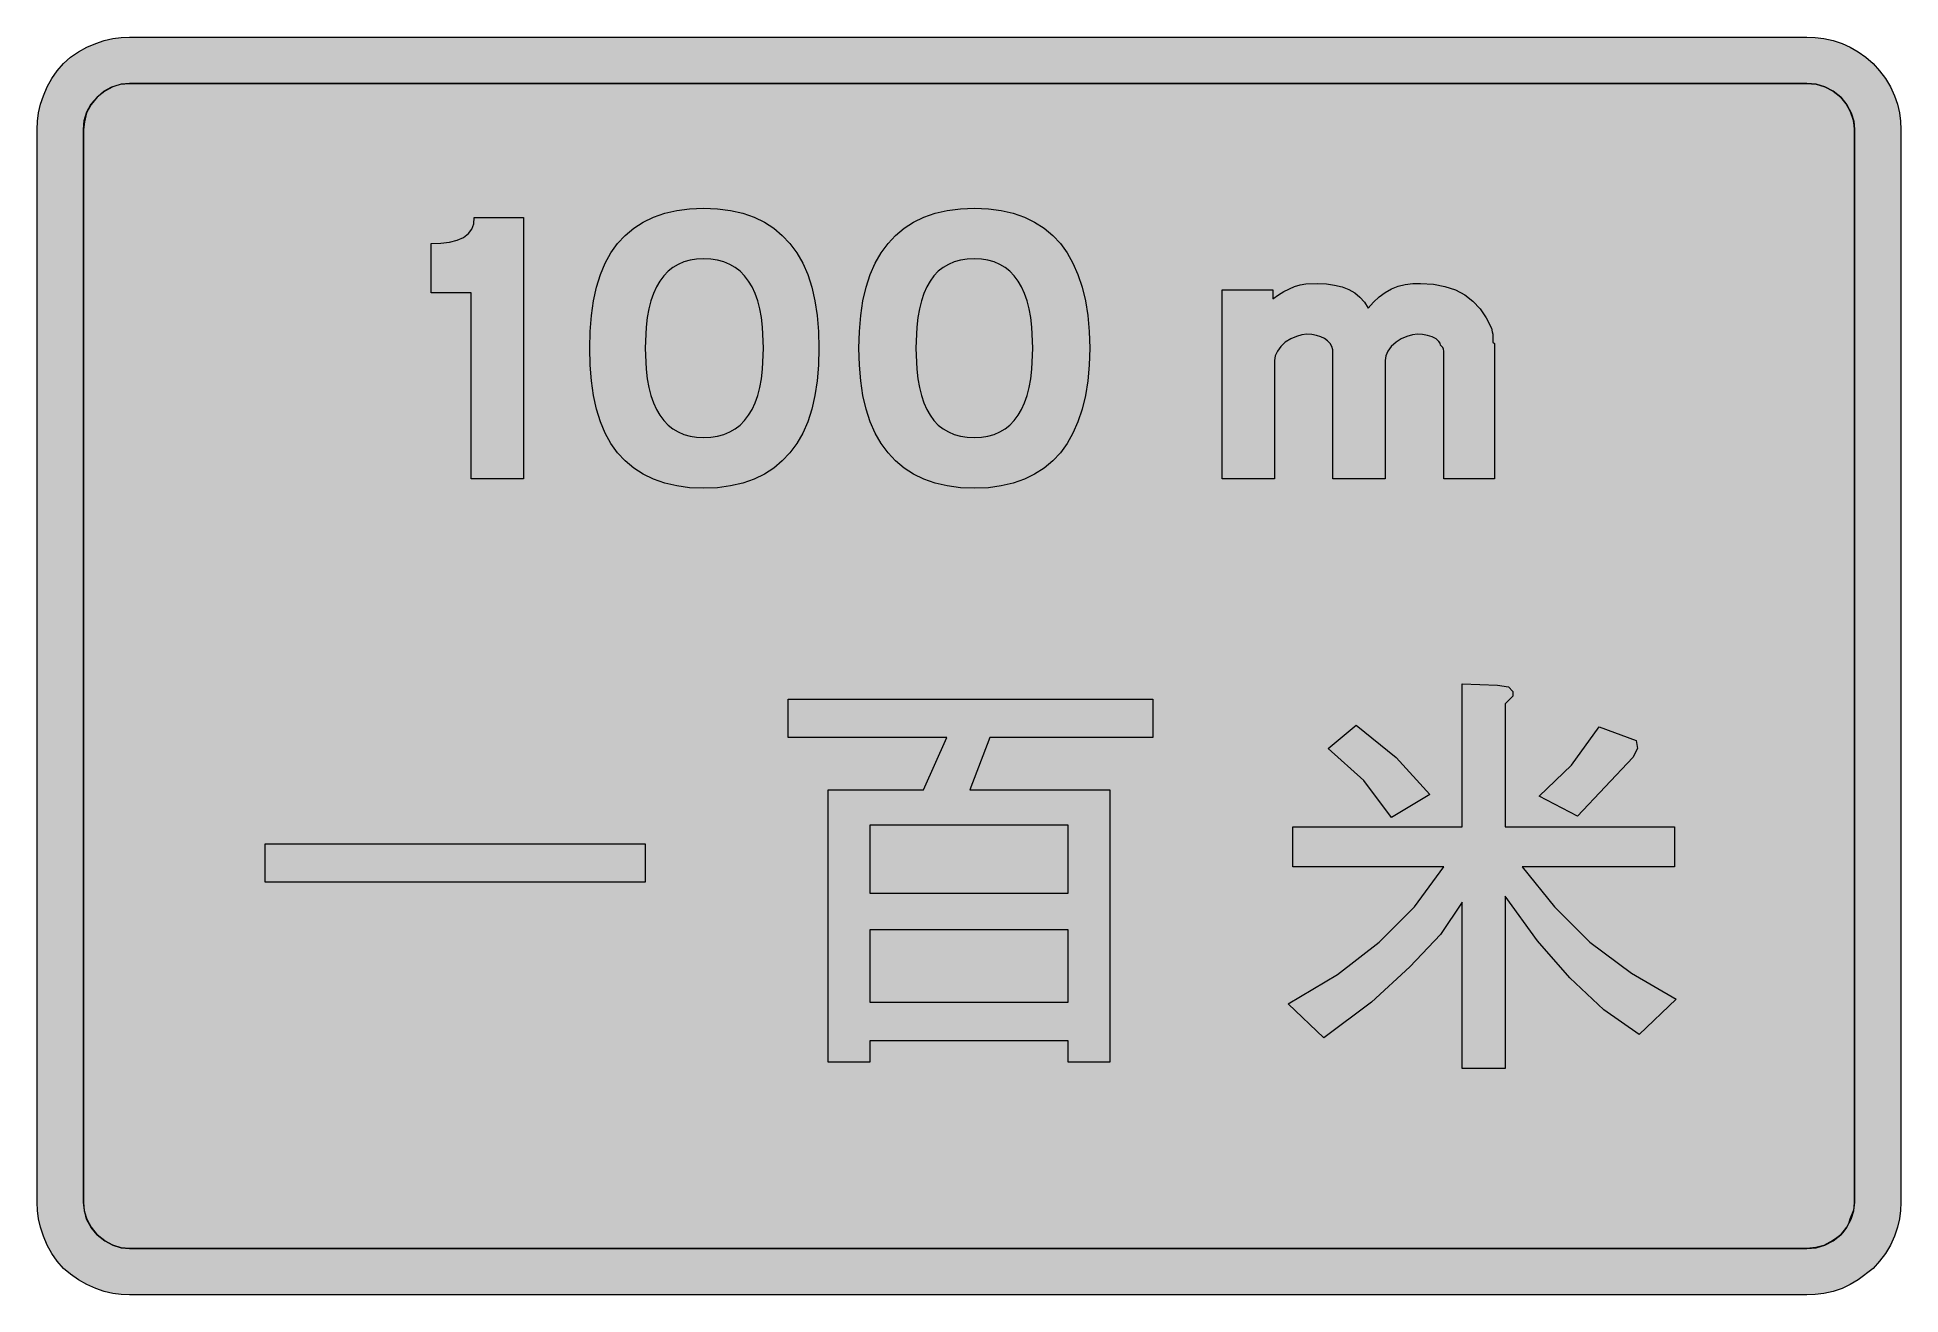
# Model space of a CAD drawing. Header units: metres. Extents: x 103 to 466, y 14 to 260.
import ezdxf

# ---------------------------------------------------------------- set-up
doc = ezdxf.new("R2010")
doc.units = ezdxf.units.M
doc.layers.add('FILL_BLACK_000000', color=7, linetype='Continuous', true_color=0x000000)
doc.layers.add('FILL_WHITE_FFFFFF', color=7, linetype='Continuous', true_color=0xffffff)

msp = doc.modelspace()

# ---------------------------------------------------------------- hatches: boundary and pattern name
at = {"layer": 'FILL_BLACK_000000', "true_color": 0x000000}
h = msp.add_hatch(color=7, dxfattribs=at)
h.dxf.hatch_style = 1
h.paths.add_polyline_path([(450.91, 259.3), (452.67, 258.93), (454.47, 258.36), (456.04, 257.62), (457.58, 256.75), (459.07, 255.7), (460.47, 254.46), (461.76, 253.05), (462.91, 251.53), (463.89, 249.9), (464.67, 248.16), (465.24, 246.54), (465.61, 244.86), (465.81, 243.18), (465.87, 241.56), (465.87, 32.46), (465.81, 30.88), (465.61, 29.27), (465.24, 27.61), (464.67, 25.86), (463.89, 24.12), (462.91, 22.48), (461.76, 20.97), (460.47, 19.56), (457.58, 17.38), (456.04, 16.44), (454.47, 15.66), (452.67, 15.09), (450.91, 14.72), (449.2, 14.52), (447.57, 14.46), (120.57, 14.46), (118.95, 14.52), (117.27, 14.72), (115.59, 15.09), (113.97, 15.66), (112.23, 16.44), (110.6, 17.38), (109.08, 18.44), (107.67, 19.56), (106.43, 20.97), (105.38, 22.48), (104.51, 24.12), (103.77, 25.86), (103.2, 27.61), (102.83, 29.27), (102.63, 30.88), (102.57, 32.46), (102.57, 241.56), (102.63, 243.18), (102.83, 244.86), (103.2, 246.54), (103.77, 248.16), (104.51, 249.9), (105.38, 251.53), (106.43, 253.05), (107.67, 254.46), (109.08, 255.7), (110.6, 256.75), (112.23, 257.62), (113.97, 258.36), (115.59, 258.93), (117.27, 259.3), (118.95, 259.5), (120.57, 259.56), (447.57, 259.56), (449.2, 259.5), (450.91, 259.3)])
h.paths.add_polyline_path([(118.95, 250.39), (117.31, 249.88), (115.72, 249.04), (114.27, 247.86), (113.11, 246.47), (112.17, 244.86), (111.76, 243.1), (111.57, 241.56), (111.57, 32.46), (111.74, 30.84), (112.25, 29.2), (113.09, 27.61), (114.27, 26.16), (115.72, 24.98), (117.31, 24.13), (118.95, 23.63), (120.57, 23.46), (447.57, 23.46), (449.36, 23.63), (451.1, 24.13), (452.72, 24.98), (454.17, 26.16), (455.35, 27.61), (456.2, 29.2), (456.7, 30.84), (456.87, 32.46), (456.87, 241.56), (456.82, 242.46), (456.66, 243.35), (456.08, 245.05), (455.22, 246.58), (454.17, 247.86), (452.72, 249.04), (451.1, 249.88), (449.36, 250.39), (447.57, 250.56), (120.57, 250.56), (118.95, 250.39)], flags=16)
h = msp.add_hatch(color=7, dxfattribs=at)
h.dxf.hatch_style = 1
h.paths.add_polyline_path([(254.63, 192.61), (254.19, 189.74), (253.58, 187.07), (252.79, 184.62), (251.81, 182.38), (250.63, 180.36), (249.27, 178.56), (247.82, 176.97), (246.18, 175.58), (244.35, 174.4), (242.33, 173.42), (240.13, 172.66), (237.75, 172.11), (235.2, 171.77), (232.47, 171.66), (229.75, 171.77), (227.23, 172.11), (224.89, 172.66), (222.72, 173.42), (220.72, 174.4), (218.89, 175.58), (217.2, 176.97), (215.67, 178.56), (214.4, 180.36), (213.31, 182.38), (212.38, 184.62), (211.62, 187.07), (211.03, 189.74), (210.61, 192.61), (210.35, 195.68), (210.27, 198.96), (210.35, 202.24), (210.61, 205.31), (211.03, 208.18), (211.62, 210.85), (212.38, 213.3), (213.31, 215.54), (214.4, 217.56), (215.67, 219.36), (217.2, 220.95), (218.89, 222.34), (220.72, 223.52), (222.72, 224.5), (224.89, 225.26), (227.23, 225.81), (229.75, 226.15), (232.47, 226.26), (235.2, 226.15), (237.75, 225.81), (240.13, 225.26), (242.33, 224.5), (244.35, 223.52), (246.18, 222.34), (247.82, 220.95), (249.27, 219.36), (250.63, 217.56), (251.81, 215.54), (252.79, 213.3), (253.58, 210.85), (254.19, 208.18), (254.63, 205.31), (254.89, 202.24), (254.97, 198.96), (254.89, 195.68), (254.63, 192.61)])
h.paths.add_polyline_path([(243.76, 204.91), (243.44, 206.61), (243.03, 208.18), (242.52, 209.61), (241.93, 210.9), (241.25, 212.05), (240.47, 213.06), (239.6, 213.94), (238.64, 214.68), (237.59, 215.29), (236.45, 215.76), (235.21, 216.09), (233.89, 216.29), (232.47, 216.36), (231.11, 216.29), (229.83, 216.09), (228.63, 215.76), (227.52, 215.29), (226.5, 214.68), (225.57, 213.94), (224.72, 213.06), (223.96, 212.05), (223.28, 210.9), (222.7, 209.61), (222.2, 208.18), (221.8, 206.61), (221.48, 204.91), (221.25, 203.07), (221.07, 198.96), (221.25, 194.85), (221.48, 193.01), (221.8, 191.31), (222.2, 189.74), (222.7, 188.31), (223.28, 187.02), (223.96, 185.87), (224.72, 184.86), (225.57, 183.98), (226.5, 183.24), (227.52, 182.63), (228.63, 182.16), (229.83, 181.83), (231.11, 181.63), (232.47, 181.56), (233.89, 181.63), (235.21, 181.83), (236.45, 182.16), (237.59, 182.63), (238.64, 183.24), (239.6, 183.98), (240.47, 184.86), (241.25, 185.87), (241.93, 187.02), (242.52, 188.31), (243.03, 189.74), (243.44, 191.31), (243.76, 193.01), (243.99, 194.85), (244.17, 198.96), (243.99, 203.07), (243.76, 204.91)], flags=16)
h = msp.add_hatch(color=7, dxfattribs=at)
h.dxf.hatch_style = 1
h.paths.add_polyline_path([(307.39, 192.61), (306.92, 189.74), (306.27, 187.07), (305.46, 184.62), (304.48, 182.38), (303.35, 180.36), (302.07, 178.56), (300.54, 176.97), (298.85, 175.58), (297.02, 174.4), (295.02, 173.42), (292.85, 172.66), (290.51, 172.11), (287.99, 171.77), (285.27, 171.66), (282.54, 171.77), (279.99, 172.11), (277.61, 172.66), (275.41, 173.42), (273.39, 174.4), (271.56, 175.58), (269.92, 176.97), (268.47, 178.56), (267.11, 180.36), (265.93, 182.38), (264.95, 184.62), (264.16, 187.07), (263.55, 189.74), (263.11, 192.61), (262.85, 195.68), (262.77, 198.96), (262.85, 202.24), (263.11, 205.31), (263.55, 208.18), (264.16, 210.85), (264.95, 213.3), (265.93, 215.54), (267.11, 217.56), (268.47, 219.36), (269.92, 220.95), (271.56, 222.34), (273.39, 223.52), (275.41, 224.5), (277.61, 225.26), (279.99, 225.81), (282.54, 226.15), (285.27, 226.26), (287.99, 226.15), (290.51, 225.81), (292.85, 225.26), (295.02, 224.5), (297.02, 223.52), (298.85, 222.34), (300.54, 220.95), (302.07, 219.36), (303.35, 217.56), (304.48, 215.54), (305.46, 213.3), (306.27, 210.85), (306.92, 208.18), (307.39, 205.31), (307.67, 202.24), (307.77, 198.96), (307.67, 195.68), (307.39, 192.61)])
h.paths.add_polyline_path([(296.26, 204.91), (295.94, 206.61), (295.54, 208.18), (295.04, 209.61), (294.46, 210.9), (293.78, 212.05), (293.02, 213.06), (292.17, 213.94), (291.24, 214.68), (290.22, 215.29), (289.11, 215.76), (287.91, 216.09), (286.63, 216.29), (285.27, 216.36), (283.86, 216.29), (282.54, 216.09), (281.32, 215.76), (280.2, 215.29), (279.17, 214.68), (278.24, 213.94), (277.39, 213.06), (276.65, 212.05), (275.99, 210.9), (275.42, 209.61), (274.94, 208.18), (274.55, 206.61), (274.25, 204.91), (274.04, 203.07), (273.87, 198.96), (274.04, 194.85), (274.25, 193.01), (274.55, 191.31), (274.94, 189.74), (275.42, 188.31), (275.99, 187.02), (276.65, 185.87), (277.39, 184.86), (278.24, 183.98), (279.17, 183.24), (280.2, 182.63), (281.32, 182.16), (282.54, 181.83), (283.86, 181.63), (285.27, 181.56), (286.63, 181.63), (287.91, 181.83), (289.11, 182.16), (290.22, 182.63), (291.24, 183.24), (292.17, 183.98), (293.02, 184.86), (293.78, 185.87), (294.46, 187.02), (295.04, 188.31), (295.54, 189.74), (295.94, 191.31), (296.26, 193.01), (296.49, 194.85), (296.67, 198.96), (296.49, 203.07), (296.26, 204.91)], flags=16)
h = msp.add_hatch(color=7, dxfattribs=at)
h.dxf.hatch_style = 1
h.paths.add_polyline_path([(197.37, 173.46), (187.17, 173.46), (187.17, 209.76), (179.37, 209.76), (179.37, 219.36), (181.28, 219.42), (182.97, 219.62), (184.43, 219.99), (185.67, 220.56), (186.63, 221.3), (187.28, 222.17), (187.65, 223.22), (187.77, 224.46), (197.37, 224.46), (197.37, 173.46)])
h = msp.add_hatch(color=7, dxfattribs=at)
h.dxf.hatch_style = 1
h.paths.add_polyline_path([(370.68, 201.55), (369.57, 201.25), (368.46, 200.77), (367.47, 200.16), (366.51, 199.26), (365.86, 198.36), (365.49, 197.46), (365.37, 196.56), (365.37, 196.26), (365.37, 173.46), (355.17, 173.46), (355.17, 198.66), (354.98, 199.31), (354.63, 199.89), (354.14, 200.4), (353.52, 200.83), (352.79, 201.19), (351.96, 201.44), (351.05, 201.6), (350.07, 201.66), (349.12, 201.55), (348.08, 201.25), (346.99, 200.77), (345.87, 200.16), (345.04, 199.26), (344.37, 198.36), (343.93, 197.46), (343.77, 196.56), (343.77, 196.26), (343.77, 173.46), (333.57, 173.46), (333.57, 210.36), (343.47, 210.36), (343.47, 208.56), (344.55, 209.36), (345.57, 209.98), (347.67, 210.96), (348.8, 211.31), (349.92, 211.48), (352.17, 211.56), (353.9, 211.49), (355.49, 211.27), (356.94, 210.91), (358.25, 210.4), (359.41, 209.73), (360.44, 208.9), (361.32, 207.91), (362.07, 206.76), (363.11, 207.93), (364.21, 208.94), (365.38, 209.81), (366.61, 210.51), (367.91, 211.04), (369.28, 211.4), (370.74, 211.58), (372.27, 211.56), (374.75, 211.42), (377, 211), (379.04, 210.31), (380.86, 209.35), (382.47, 208.12), (383.87, 206.62), (385.07, 204.87), (386.07, 202.86), (386.22, 202.15), (386.37, 201.66), (386.37, 200.16), (386.67, 199.86), (386.67, 173.46), (376.77, 173.46), (376.77, 198.36), (376.72, 198.76), (376.58, 199.07), (376.17, 199.56), (376.07, 199.96), (375.83, 200.27), (375.27, 200.76), (374.5, 201.15), (373.58, 201.43), (372.61, 201.6), (371.67, 201.66), (370.68, 201.55)])
h = msp.add_hatch(color=7, dxfattribs=at)
h.dxf.hatch_style = 1
h.paths.add_polyline_path([(347.37, 105.66), (380.37, 105.66), (380.37, 133.56), (387.27, 133.26), (389.37, 132.96), (390.27, 132.06), (390.27, 131.16), (388.77, 129.66), (388.77, 105.66), (421.77, 105.66), (421.77, 97.86), (392.07, 97.86), (398.37, 90.06), (405.27, 83.16), (413.37, 77.16), (422.07, 72.06), (414.87, 65.16), (407.97, 69.96), (401.37, 76.26), (395.07, 83.46), (388.77, 92.16), (388.77, 58.56), (380.37, 58.56), (380.37, 90.96), (376.17, 84.66), (370.17, 78.36), (362.67, 71.46), (353.37, 64.56), (346.47, 71.16), (356.07, 76.86), (364.17, 83.16), (371.07, 90.06), (376.77, 97.86), (347.37, 97.86), (347.37, 105.66)])
h = msp.add_hatch(color=7, dxfattribs=at)
h.dxf.hatch_style = 1
h.paths.add_polyline_path([(320.07, 123.06), (288.27, 123.06), (284.37, 112.86), (311.67, 112.86), (311.67, 59.76), (303.57, 59.76), (303.57, 63.96), (264.87, 63.96), (264.87, 59.76), (256.77, 59.76), (256.77, 112.86), (275.37, 112.86), (279.87, 123.06), (248.97, 123.06), (248.97, 130.56), (320.07, 130.56), (320.07, 123.06)])
h.paths.add_polyline_path([(264.87, 105.96), (264.87, 92.76), (303.57, 92.76), (303.57, 105.96), (264.87, 105.96)], flags=16)
h.paths.add_polyline_path([(303.57, 85.56), (264.87, 85.56), (264.87, 71.46), (303.57, 71.46), (303.57, 85.56)], flags=16)
h = msp.add_hatch(color=7, dxfattribs=at)
h.dxf.hatch_style = 1
h.paths.add_polyline_path([(367.47, 119.16), (374.07, 111.96), (366.57, 107.46), (361.17, 114.66), (354.27, 120.96), (359.67, 125.46), (367.47, 119.16)])
h = msp.add_hatch(color=7, dxfattribs=at)
h.dxf.hatch_style = 1
h.paths.add_polyline_path([(401.67, 117.66), (407.07, 125.16), (414.27, 122.46), (414.57, 120.96), (413.67, 119.16), (402.87, 107.76), (395.37, 111.66), (401.67, 117.66)])
h = msp.add_hatch(color=7, dxfattribs=at)
h.dxf.hatch_style = 1
h.paths.add_polyline_path([(221.07, 102.36), (221.07, 94.86), (146.97, 94.86), (146.97, 102.36), (221.07, 102.36)])
at = {"layer": 'FILL_WHITE_FFFFFF', "true_color": 0xffffff}
h = msp.add_hatch(color=7, dxfattribs=at)
h.dxf.hatch_style = 1
h.paths.add_polyline_path([(447.57, 250.56), (449.36, 250.39), (451.1, 249.88), (452.72, 249.04), (454.17, 247.86), (455.35, 246.41), (456.2, 244.82), (456.7, 243.18), (456.87, 241.56), (456.87, 32.46), (456.65, 30.92), (455.97, 29.16), (455.69, 28.31), (455.3, 27.55), (454.79, 26.84), (454.17, 26.16), (453.44, 25.54), (452.63, 25), (450.87, 24.06), (449.33, 23.65), (447.57, 23.46), (120.57, 23.46), (118.95, 23.63), (117.31, 24.13), (115.72, 24.98), (114.27, 26.16), (113.11, 27.55), (112.17, 29.16), (111.76, 30.92), (111.57, 32.46), (111.57, 241.56), (111.74, 243.35), (112.25, 245.05), (113.09, 246.58), (113.64, 247.26), (114.27, 247.86), (114.87, 248.49), (115.55, 249.04), (117.08, 249.88), (118.78, 250.39), (120.57, 250.56), (447.57, 250.56)])

# ---------------------------------------------------------------- linework, layer by layer
at = {"layer": 'FILL_BLACK_000000', "lineweight": 0, "true_color": 0x000000}
for points in [[(450.91, 259.3), (452.67, 258.93), (454.47, 258.36), (456.04, 257.62), (457.58, 256.75), (459.07, 255.7), (460.47, 254.46), (461.76, 253.05), (462.91, 251.53), (463.89, 249.9), (464.67, 248.16), (465.24, 246.54), (465.61, 244.86), (465.81, 243.18), (465.87, 241.56), (465.87, 32.46), (465.81, 30.88), (465.61, 29.27), (465.24, 27.61), (464.67, 25.86), (463.89, 24.12), (462.91, 22.48), (461.76, 20.97), (460.47, 19.56), (457.58, 17.38), (456.04, 16.44), (454.47, 15.66), (452.67, 15.09), (450.91, 14.72), (449.2, 14.52), (447.57, 14.46), (120.57, 14.46), (118.95, 14.52), (117.27, 14.72), (115.59, 15.09), (113.97, 15.66), (112.23, 16.44), (110.6, 17.38), (109.08, 18.44), (107.67, 19.56), (106.43, 20.97), (105.38, 22.48), (104.51, 24.12), (103.77, 25.86), (103.2, 27.61), (102.83, 29.27), (102.63, 30.88), (102.57, 32.46), (102.57, 241.56), (102.63, 243.18), (102.83, 244.86), (103.2, 246.54), (103.77, 248.16), (104.51, 249.9), (105.38, 251.53), (106.43, 253.05), (107.67, 254.46), (109.08, 255.7), (110.6, 256.75), (112.23, 257.62), (113.97, 258.36), (115.59, 258.93), (117.27, 259.3), (118.95, 259.5), (120.57, 259.56), (447.57, 259.56), (449.2, 259.5)], [(118.95, 250.39), (117.31, 249.88), (115.72, 249.04), (114.27, 247.86), (113.11, 246.47), (112.17, 244.86), (111.76, 243.1), (111.57, 241.56), (111.57, 32.46), (111.74, 30.84), (112.25, 29.2), (113.09, 27.61), (114.27, 26.16), (115.72, 24.98), (117.31, 24.13), (118.95, 23.63), (120.57, 23.46), (447.57, 23.46), (449.36, 23.63), (451.1, 24.13), (452.72, 24.98), (454.17, 26.16), (455.35, 27.61), (456.2, 29.2), (456.7, 30.84), (456.87, 32.46), (456.87, 241.56), (456.82, 242.46), (456.66, 243.35), (456.08, 245.05), (455.22, 246.58), (454.17, 247.86), (452.72, 249.04), (451.1, 249.88), (449.36, 250.39), (447.57, 250.56), (120.57, 250.56)], [(254.63, 192.61), (254.19, 189.74), (253.58, 187.07), (252.79, 184.62), (251.81, 182.38), (250.63, 180.36), (249.27, 178.56), (247.82, 176.97), (246.18, 175.58), (244.35, 174.4), (242.33, 173.42), (240.13, 172.66), (237.75, 172.11), (235.2, 171.77), (232.47, 171.66), (229.75, 171.77), (227.23, 172.11), (224.89, 172.66), (222.72, 173.42), (220.72, 174.4), (218.89, 175.58), (217.2, 176.97), (215.67, 178.56), (214.4, 180.36), (213.31, 182.38), (212.38, 184.62), (211.62, 187.07), (211.03, 189.74), (210.61, 192.61), (210.35, 195.68), (210.27, 198.96), (210.35, 202.24), (210.61, 205.31), (211.03, 208.18), (211.62, 210.85), (212.38, 213.3), (213.31, 215.54), (214.4, 217.56), (215.67, 219.36), (217.2, 220.95), (218.89, 222.34), (220.72, 223.52), (222.72, 224.5), (224.89, 225.26), (227.23, 225.81), (229.75, 226.15), (232.47, 226.26), (235.2, 226.15), (237.75, 225.81), (240.13, 225.26), (242.33, 224.5), (244.35, 223.52), (246.18, 222.34), (247.82, 220.95), (249.27, 219.36), (250.63, 217.56), (251.81, 215.54), (252.79, 213.3), (253.58, 210.85), (254.19, 208.18), (254.63, 205.31), (254.89, 202.24), (254.97, 198.96), (254.89, 195.68)], [(307.39, 192.61), (306.92, 189.74), (306.27, 187.07), (305.46, 184.62), (304.48, 182.38), (303.35, 180.36), (302.07, 178.56), (300.54, 176.97), (298.85, 175.58), (297.02, 174.4), (295.02, 173.42), (292.85, 172.66), (290.51, 172.11), (287.99, 171.77), (285.27, 171.66), (282.54, 171.77), (279.99, 172.11), (277.61, 172.66), (275.41, 173.42), (273.39, 174.4), (271.56, 175.58), (269.92, 176.97), (268.47, 178.56), (267.11, 180.36), (265.93, 182.38), (264.95, 184.62), (264.16, 187.07), (263.55, 189.74), (263.11, 192.61), (262.85, 195.68), (262.77, 198.96), (262.85, 202.24), (263.11, 205.31), (263.55, 208.18), (264.16, 210.85), (264.95, 213.3), (265.93, 215.54), (267.11, 217.56), (268.47, 219.36), (269.92, 220.95), (271.56, 222.34), (273.39, 223.52), (275.41, 224.5), (277.61, 225.26), (279.99, 225.81), (282.54, 226.15), (285.27, 226.26), (287.99, 226.15), (290.51, 225.81), (292.85, 225.26), (295.02, 224.5), (297.02, 223.52), (298.85, 222.34), (300.54, 220.95), (302.07, 219.36), (303.35, 217.56), (304.48, 215.54), (305.46, 213.3), (306.27, 210.85), (306.92, 208.18), (307.39, 205.31), (307.67, 202.24), (307.77, 198.96), (307.67, 195.68)], [(197.37, 173.46), (187.17, 173.46), (187.17, 209.76), (179.37, 209.76), (179.37, 219.36), (181.28, 219.42), (182.97, 219.62), (184.43, 219.99), (185.67, 220.56), (186.63, 221.3), (187.28, 222.17), (187.65, 223.22), (187.77, 224.46), (197.37, 224.46)], [(243.76, 204.91), (243.44, 206.61), (243.03, 208.18), (242.52, 209.61), (241.93, 210.9), (241.25, 212.05), (240.47, 213.06), (239.6, 213.94), (238.64, 214.68), (237.59, 215.29), (236.45, 215.76), (235.21, 216.09), (233.89, 216.29), (232.47, 216.36), (231.11, 216.29), (229.83, 216.09), (228.63, 215.76), (227.52, 215.29), (226.5, 214.68), (225.57, 213.94), (224.72, 213.06), (223.96, 212.05), (223.28, 210.9), (222.7, 209.61), (222.2, 208.18), (221.8, 206.61), (221.48, 204.91), (221.25, 203.07), (221.07, 198.96), (221.25, 194.85), (221.48, 193.01), (221.8, 191.31), (222.2, 189.74), (222.7, 188.31), (223.28, 187.02), (223.96, 185.87), (224.72, 184.86), (225.57, 183.98), (226.5, 183.24), (227.52, 182.63), (228.63, 182.16), (229.83, 181.83), (231.11, 181.63), (232.47, 181.56), (233.89, 181.63), (235.21, 181.83), (236.45, 182.16), (237.59, 182.63), (238.64, 183.24), (239.6, 183.98), (240.47, 184.86), (241.25, 185.87), (241.93, 187.02), (242.52, 188.31), (243.03, 189.74), (243.44, 191.31), (243.76, 193.01), (243.99, 194.85), (244.17, 198.96), (243.99, 203.07)], [(296.26, 204.91), (295.94, 206.61), (295.54, 208.18), (295.04, 209.61), (294.46, 210.9), (293.78, 212.05), (293.02, 213.06), (292.17, 213.94), (291.24, 214.68), (290.22, 215.29), (289.11, 215.76), (287.91, 216.09), (286.63, 216.29), (285.27, 216.36), (283.86, 216.29), (282.54, 216.09), (281.32, 215.76), (280.2, 215.29), (279.17, 214.68), (278.24, 213.94), (277.39, 213.06), (276.65, 212.05), (275.99, 210.9), (275.42, 209.61), (274.94, 208.18), (274.55, 206.61), (274.25, 204.91), (274.04, 203.07), (273.87, 198.96), (274.04, 194.85), (274.25, 193.01), (274.55, 191.31), (274.94, 189.74), (275.42, 188.31), (275.99, 187.02), (276.65, 185.87), (277.39, 184.86), (278.24, 183.98), (279.17, 183.24), (280.2, 182.63), (281.32, 182.16), (282.54, 181.83), (283.86, 181.63), (285.27, 181.56), (286.63, 181.63), (287.91, 181.83), (289.11, 182.16), (290.22, 182.63), (291.24, 183.24), (292.17, 183.98), (293.02, 184.86), (293.78, 185.87), (294.46, 187.02), (295.04, 188.31), (295.54, 189.74), (295.94, 191.31), (296.26, 193.01), (296.49, 194.85), (296.67, 198.96), (296.49, 203.07)], [(370.68, 201.55), (369.57, 201.25), (368.46, 200.77), (367.47, 200.16), (366.51, 199.26), (365.86, 198.36), (365.49, 197.46), (365.37, 196.56), (365.37, 196.26), (365.37, 173.46), (355.17, 173.46), (355.17, 198.66), (354.98, 199.31), (354.63, 199.89), (354.14, 200.4), (353.52, 200.83), (352.79, 201.19), (351.96, 201.44), (351.05, 201.6), (350.07, 201.66), (349.12, 201.55), (348.08, 201.25), (346.99, 200.77), (345.87, 200.16), (345.04, 199.26), (344.37, 198.36), (343.93, 197.46), (343.77, 196.56), (343.77, 196.26), (343.77, 173.46), (333.57, 173.46), (333.57, 210.36), (343.47, 210.36), (343.47, 208.56), (344.55, 209.36), (345.57, 209.98), (347.67, 210.96), (348.8, 211.31), (349.92, 211.48), (352.17, 211.56), (353.9, 211.49), (355.49, 211.27), (356.94, 210.91), (358.25, 210.4), (359.41, 209.73), (360.44, 208.9), (361.32, 207.91), (362.07, 206.76), (363.11, 207.93), (364.21, 208.94), (365.38, 209.81), (366.61, 210.51), (367.91, 211.04), (369.28, 211.4), (370.74, 211.58), (372.27, 211.56), (374.75, 211.42), (377, 211), (379.04, 210.31), (380.86, 209.35), (382.47, 208.12), (383.87, 206.62), (385.07, 204.87), (386.07, 202.86), (386.22, 202.15), (386.37, 201.66), (386.37, 200.16), (386.67, 199.86), (386.67, 173.46), (376.77, 173.46), (376.77, 198.36), (376.72, 198.76), (376.58, 199.07), (376.17, 199.56), (376.07, 199.96), (375.83, 200.27), (375.27, 200.76), (374.5, 201.15), (373.58, 201.43), (372.61, 201.6), (371.67, 201.66)], [(347.37, 105.66), (380.37, 105.66), (380.37, 133.56), (387.27, 133.26), (389.37, 132.96), (390.27, 132.06), (390.27, 131.16), (388.77, 129.66), (388.77, 105.66), (421.77, 105.66), (421.77, 97.86), (392.07, 97.86), (398.37, 90.06), (405.27, 83.16), (413.37, 77.16), (422.07, 72.06), (414.87, 65.16), (407.97, 69.96), (401.37, 76.26), (395.07, 83.46), (388.77, 92.16), (388.77, 58.56), (380.37, 58.56), (380.37, 90.96), (376.17, 84.66), (370.17, 78.36), (362.67, 71.46), (353.37, 64.56), (346.47, 71.16), (356.07, 76.86), (364.17, 83.16), (371.07, 90.06), (376.77, 97.86), (347.37, 97.86)], [(320.07, 123.06), (288.27, 123.06), (284.37, 112.86), (311.67, 112.86), (311.67, 59.76), (303.57, 59.76), (303.57, 63.96), (264.87, 63.96), (264.87, 59.76), (256.77, 59.76), (256.77, 112.86), (275.37, 112.86), (279.87, 123.06), (248.97, 123.06), (248.97, 130.56), (320.07, 130.56)], [(367.47, 119.16), (374.07, 111.96), (366.57, 107.46), (361.17, 114.66), (354.27, 120.96), (359.67, 125.46)], [(401.67, 117.66), (407.07, 125.16), (414.27, 122.46), (414.57, 120.96), (413.67, 119.16), (402.87, 107.76), (395.37, 111.66)], [(264.87, 105.96), (264.87, 92.76), (303.57, 92.76), (303.57, 105.96)], [(221.07, 102.36), (221.07, 94.86), (146.97, 94.86), (146.97, 102.36)], [(303.57, 85.56), (264.87, 85.56), (264.87, 71.46), (303.57, 71.46)]]:
    msp.add_lwpolyline(points, close=True, dxfattribs=at)
at = {"layer": 'FILL_WHITE_FFFFFF', "lineweight": 0, "true_color": 0xffffff}
msp.add_lwpolyline([(447.57, 250.56), (449.36, 250.39), (451.1, 249.88), (452.72, 249.04), (454.17, 247.86), (455.35, 246.41), (456.2, 244.82), (456.7, 243.18), (456.87, 241.56), (456.87, 32.46), (456.65, 30.92), (455.97, 29.16), (455.69, 28.31), (455.3, 27.55), (454.79, 26.84), (454.17, 26.16), (453.44, 25.54), (452.63, 25), (450.87, 24.06), (449.33, 23.65), (447.57, 23.46), (120.57, 23.46), (118.95, 23.63), (117.31, 24.13), (115.72, 24.98), (114.27, 26.16), (113.11, 27.55), (112.17, 29.16), (111.76, 30.92), (111.57, 32.46), (111.57, 241.56), (111.74, 243.35), (112.25, 245.05), (113.09, 246.58), (113.64, 247.26), (114.27, 247.86), (114.87, 248.49), (115.55, 249.04), (117.08, 249.88), (118.78, 250.39), (120.57, 250.56)], close=True, dxfattribs=at)

doc.saveas('drawing.dxf')
